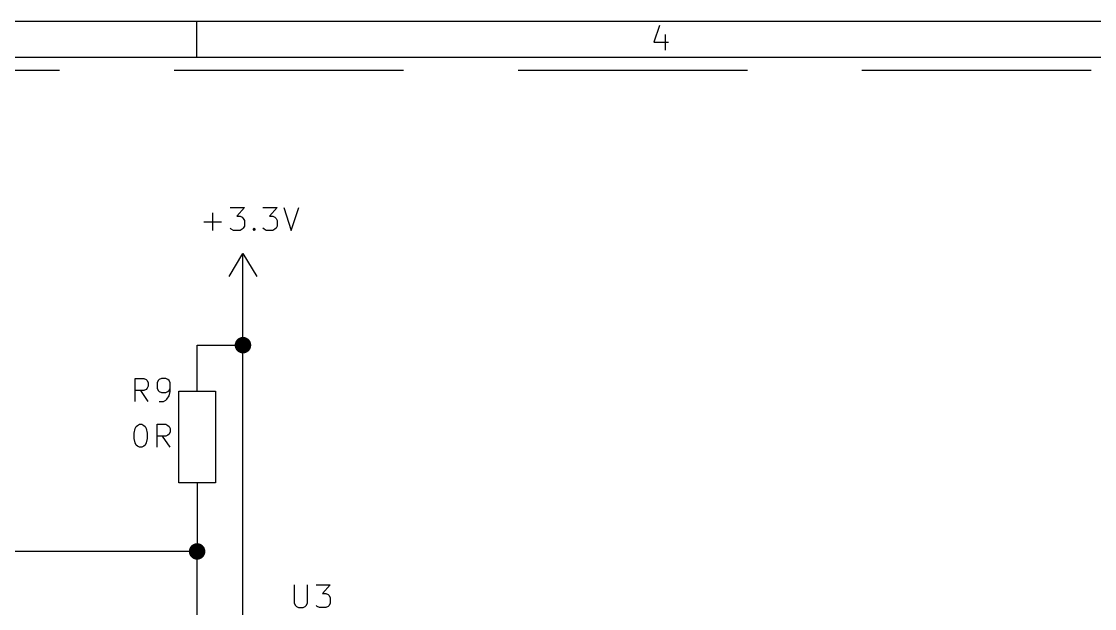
# Model space of a CAD drawing. Extents: x 0.4 to 16.1, y -11.3 to -0.4.
# Drawn here: x 5.917 to 8.257, y -1.675 to -0.394 of the extents above; entities that cross this region are included whole.
import ezdxf

# ---------------------------------------------------------------- set-up
doc = ezdxf.new("R2010")
doc.units = 0
doc.header["$MEASUREMENT"] = 0
doc.linetypes.add('DASHED', pattern=[0.75, 0.5, -0.25])
for name, color, linetype in [('BROWN2', 54, 'CONTINUOUS'), ('MAGENTA2', 6, 'CONTINUOUS'), ('MAGENTA3', 221, 'CONTINUOUS'), ('RED3', 11, 'CONTINUOUS')]:
    doc.layers.add(name, color=color, linetype=linetype)

msp = doc.modelspace()

# ---------------------------------------------------------------- linework, layer by layer
at = {"layer": 'BROWN2', "linetype": 'CONTINUOUS'}
for p, q in [((16.1413, -0.3937), (0.3937, -0.3937)), ((6.29921, -0.47244), (6.29921, -0.3937)), ((7.30835, -0.4026), (7.29617, -0.43916)), ((7.29617, -0.43916), (7.32785, -0.43916)), ((7.32054, -0.4221), (7.32054, -0.45622)), ((16.0626, -0.47244), (0.47244, -0.47244)), ((6.37, -0.95), (6.4, -0.9)), ((6.4, -1), (6.4, -0.9)), ((6.4, -0.9), (6.43, -0.95)), ((6.3, -1.2), (6.3, -1.15)), ((6.26, -1.4), (6.26, -1.2)), ((6.26, -1.2), (6.34, -1.2)), ((6.34, -1.2), (6.34, -1.4)), ((6.34, -1.4), (6.26, -1.4)), ((6.3, -1.4), (6.3, -1.45))]:
    msp.add_line(p, q, dxfattribs=at)
at = {"layer": 'MAGENTA2', "linetype": 'CONTINUOUS'}
for p, q in [((6.33405, -0.84962), (6.33405, -0.81152)), ((6.37214, -0.79962), (6.40309, -0.79962)), ((6.40309, -0.79962), (6.38643, -0.81866)), ((6.38643, -0.81866), (6.39357, -0.81866)), ((6.39357, -0.81866), (6.39833, -0.82105)), ((6.44357, -0.79962), (6.47452, -0.79962)), ((6.47452, -0.79962), (6.45785, -0.81866)), ((6.45785, -0.81866), (6.465, -0.81866)), ((6.465, -0.81866), (6.46976, -0.82105)), ((6.48881, -0.79962), (6.50547, -0.84962)), ((6.50547, -0.84962), (6.52214, -0.79962)), ((6.315, -0.83057), (6.35309, -0.83057)), ((6.39833, -0.82105), (6.40071, -0.82342)), ((6.40071, -0.82342), (6.40309, -0.82819)), ((6.40309, -0.84009), (6.40071, -0.84485)), ((6.40309, -0.82819), (6.40309, -0.84009)), ((6.46976, -0.82105), (6.47214, -0.82342)), ((6.47214, -0.82342), (6.47452, -0.82819)), ((6.47452, -0.84009), (6.47214, -0.84485)), ((6.47452, -0.82819), (6.47452, -0.84009)), ((6.37452, -0.84724), (6.37214, -0.84485)), ((6.37928, -0.84962), (6.37452, -0.84724)), ((6.39357, -0.84962), (6.37928, -0.84962)), ((6.39833, -0.84724), (6.39357, -0.84962)), ((6.40071, -0.84485), (6.39833, -0.84724)), ((6.42214, -0.84724), (6.42452, -0.84485)), ((6.42452, -0.84962), (6.42214, -0.84724)), ((6.42452, -0.84485), (6.4269, -0.84724)), ((6.42452, -0.84485), (6.42452, -0.84962)), ((6.4269, -0.84724), (6.42452, -0.84962)), ((6.44595, -0.84724), (6.44357, -0.84485)), ((6.45071, -0.84962), (6.44595, -0.84724)), ((6.465, -0.84962), (6.45071, -0.84962)), ((6.46976, -0.84724), (6.465, -0.84962)), ((6.47214, -0.84485), (6.46976, -0.84724)), ((6.16503, -1.22262), (6.16503, -1.17262)), ((6.16503, -1.17262), (6.18407, -1.17262)), ((6.18407, -1.17262), (6.18883, -1.175)), ((6.18883, -1.175), (6.19122, -1.17738)), ((6.19122, -1.17738), (6.1936, -1.18214)), ((6.1936, -1.18928), (6.19122, -1.19405)), ((6.1936, -1.18214), (6.1936, -1.18928)), ((6.21503, -1.17738), (6.21265, -1.18214)), ((6.21265, -1.18214), (6.21265, -1.19405)), ((6.21741, -1.175), (6.21503, -1.17738)), ((6.22217, -1.17262), (6.21741, -1.175)), ((6.23169, -1.17262), (6.22217, -1.17262)), ((6.23646, -1.175), (6.23169, -1.17262)), ((6.23883, -1.17738), (6.23646, -1.175)), ((6.24122, -1.18214), (6.23883, -1.17738)), ((6.24122, -1.20119), (6.24122, -1.18214)), ((6.18407, -1.19881), (6.16503, -1.19881)), ((6.1936, -1.22262), (6.17693, -1.19881)), ((6.18883, -1.19643), (6.18407, -1.19881)), ((6.19122, -1.19405), (6.18883, -1.19643)), ((6.21265, -1.19405), (6.21503, -1.19881)), ((6.21503, -1.19881), (6.21741, -1.20119)), ((6.21741, -1.20119), (6.22217, -1.20357)), ((6.22217, -1.20357), (6.23169, -1.20357)), ((6.23169, -1.20357), (6.23646, -1.20119)), ((6.23407, -1.21785), (6.23883, -1.21071)), ((6.23646, -1.20119), (6.23883, -1.19881)), ((6.23883, -1.19881), (6.24122, -1.19405)), ((6.23883, -1.21071), (6.24122, -1.20119)), ((6.21741, -1.22262), (6.22693, -1.22262)), ((6.22693, -1.22262), (6.23169, -1.22024)), ((6.23169, -1.22024), (6.23407, -1.21785)), ((6.16265, -1.29167), (6.16503, -1.28214)), ((6.16503, -1.28214), (6.16741, -1.27738)), ((6.16741, -1.27738), (6.16979, -1.275)), ((6.16979, -1.275), (6.17455, -1.27262)), ((6.17455, -1.27262), (6.17931, -1.27262)), ((6.17931, -1.27262), (6.18407, -1.275)), ((6.18407, -1.275), (6.18646, -1.27738)), ((6.18646, -1.27738), (6.18883, -1.28214)), ((6.18883, -1.28214), (6.19122, -1.29167)), ((6.21265, -1.32262), (6.21265, -1.27262)), ((6.21265, -1.27262), (6.23169, -1.27262)), ((6.23169, -1.27262), (6.23646, -1.275)), ((6.23646, -1.275), (6.23883, -1.27738)), ((6.23883, -1.27738), (6.24122, -1.28214)), ((6.24122, -1.28214), (6.24122, -1.28928)), ((6.16265, -1.30357), (6.16265, -1.29167)), ((6.16503, -1.31309), (6.16265, -1.30357)), ((6.19122, -1.30357), (6.18883, -1.31309)), ((6.19122, -1.29167), (6.19122, -1.30357)), ((6.23169, -1.29881), (6.21265, -1.29881)), ((6.24122, -1.32262), (6.22455, -1.29881)), ((6.23646, -1.29643), (6.23169, -1.29881)), ((6.23883, -1.29405), (6.23646, -1.29643)), ((6.24122, -1.28928), (6.23883, -1.29405)), ((6.16741, -1.31785), (6.16503, -1.31309)), ((6.16979, -1.32024), (6.16741, -1.31785)), ((6.17455, -1.32262), (6.16979, -1.32024)), ((6.17931, -1.32262), (6.17455, -1.32262)), ((6.18407, -1.32024), (6.17931, -1.32262)), ((6.18646, -1.31785), (6.18407, -1.32024)), ((6.18883, -1.31309), (6.18646, -1.31785)), ((6.5119, -1.62262), (6.5119, -1.66309)), ((6.54047, -1.66309), (6.54047, -1.62262)), ((6.55952, -1.62262), (6.59047, -1.62262)), ((6.59047, -1.62262), (6.57381, -1.64167)), ((6.57381, -1.64167), (6.58095, -1.64167)), ((6.58095, -1.64167), (6.58571, -1.64405)), ((6.58571, -1.64405), (6.58809, -1.64643)), ((6.58809, -1.64643), (6.59047, -1.65119)), ((6.59047, -1.65119), (6.59047, -1.66309)), ((6.5119, -1.66309), (6.51428, -1.66785)), ((6.51428, -1.66785), (6.51667, -1.67024)), ((6.51667, -1.67024), (6.52143, -1.67262)), ((6.52143, -1.67262), (6.53095, -1.67262)), ((6.53095, -1.67262), (6.53571, -1.67024)), ((6.53571, -1.67024), (6.53809, -1.66785)), ((6.53809, -1.66785), (6.54047, -1.66309)), ((6.5619, -1.67024), (6.55952, -1.66785)), ((6.56667, -1.67262), (6.5619, -1.67024)), ((6.58095, -1.67262), (6.56667, -1.67262)), ((6.58571, -1.67024), (6.58095, -1.67262)), ((6.58809, -1.66785), (6.58571, -1.67024)), ((6.59047, -1.66309), (6.58809, -1.66785))]:
    msp.add_line(p, q, dxfattribs=at)
at = {"layer": 'MAGENTA3', "linetype": 'CONTINUOUS'}
for p, q in [((6.4, -1.1), (6.4, -1)), ((6.3, -1.1), (6.4, -1.1)), ((6.3, -1.15), (6.3, -1.1)), ((6.4, -1.8), (6.4, -1.1)), ((6.3, -1.45), (6.3, -1.55)), ((6.3, -1.55), (5.75, -1.55)), ((6.3, -1.8), (6.3, -1.55))]:
    msp.add_line(p, q, dxfattribs=at)
at = {"layer": 'MAGENTA3', "const_width": 0.018}
for points in [[(6.391, -1.1, 1), (6.409, -1.1, 1)], [(6.291, -1.55, 1), (6.309, -1.55, 1)]]:
    msp.add_lwpolyline(points, format="xyb", close=True, dxfattribs=at)
at = {"layer": 'RED3', "linetype": 'DASHED'}
msp.add_line((4, -0.5), (8.6, -0.5), dxfattribs=at)

doc.saveas('drawing.dxf')
